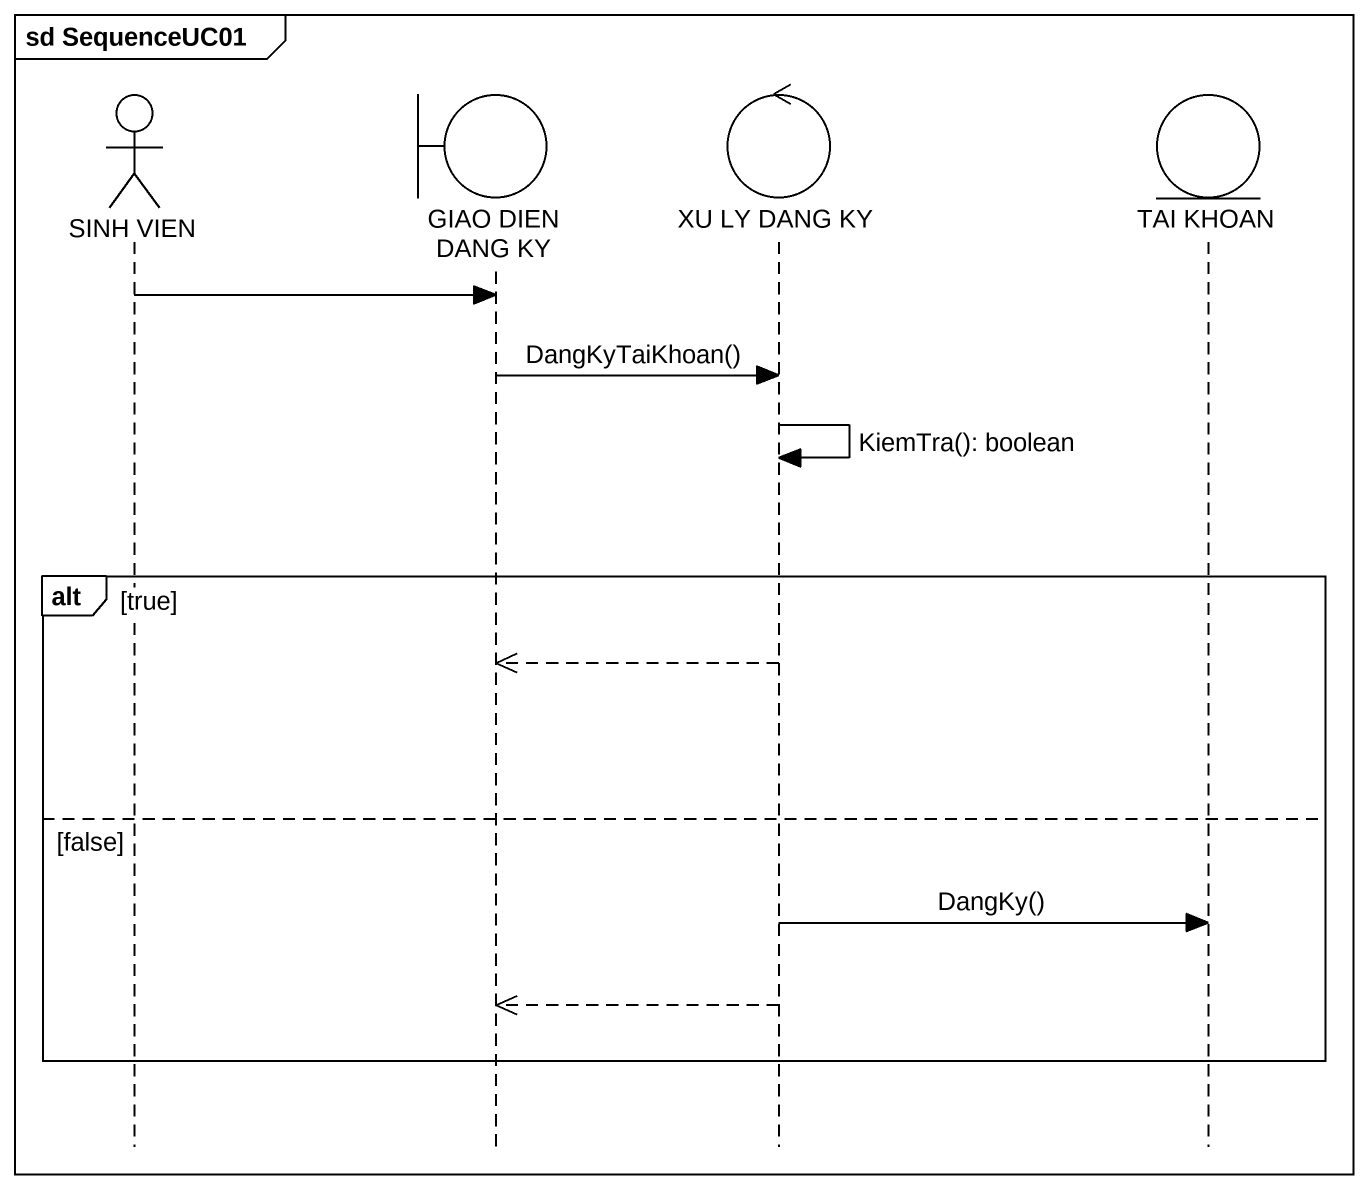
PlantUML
@startuml
mainframe sd SequenceUC01
hide footbox
actor "SINH VIEN" as SINH_VIEN
boundary "GIAO DIEN DANG KY" as GIAO_DIEN_DANG_KY
control "XU LY DANG KY" as XU_LY_DANG_KY
entity "TAI KHOAN" as TAI_KHOAN

SINH_VIEN -> GIAO_DIEN_DANG_KY
GIAO_DIEN_DANG_KY -> XU_LY_DANG_KY : DangKyTaiKhoan()
XU_LY_DANG_KY -> XU_LY_DANG_KY : KiemTra(): boolean
alt true
  XU_LY_DANG_KY -->> GIAO_DIEN_DANG_KY
else false
  XU_LY_DANG_KY -> TAI_KHOAN : DangKy()
  XU_LY_DANG_KY -->> GIAO_DIEN_DANG_KY
end
@enduml
